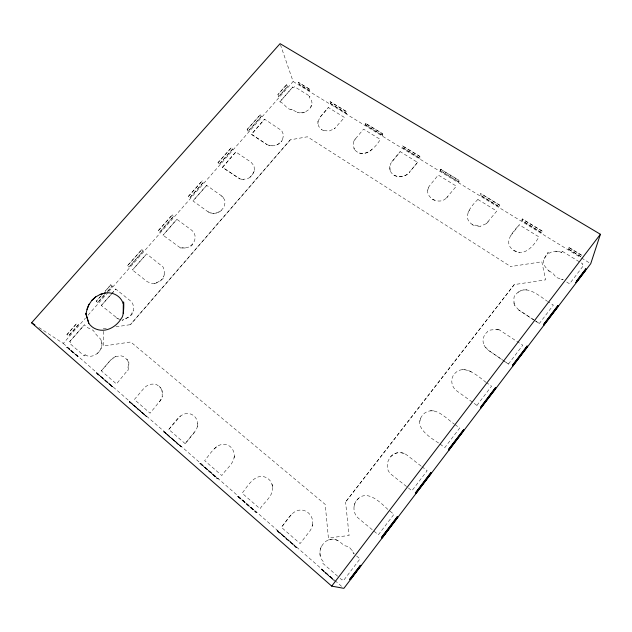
<?xml version="1.0" encoding="UTF-8"?>
<svg xmlns="http://www.w3.org/2000/svg" width="632" height="632" viewBox="0 0 632 632"><rect width="100%" height="100%" fill="white"/><g stroke="black" fill="none" stroke-linecap="round" stroke-linejoin="round"><path stroke-width="0.47" stroke-dasharray="3.16 2.37" d="M486.103 382.392C477.871 376.111 463.691 362.602 454.092 374.27C450.095 379.255 451.446 387.163 456.746 390.892L476.931 405.389M477.713 226.13C488.86 227.56 464.101 222.835 474.751 225.49M477.926 199.475L496.792 211.072L486.253 223.712L480.755 226.003M389.715 166.382L390.426 171.296L389.683 168.831L390.45 163.846L400.182 151.633L417.578 162.392L409.252 172.473L417.57 162.321M480.518 195.343L480.62 193.518L499.612 205.116L499.43 206.917L480.518 195.343L499.43 206.917M387.835 509.408C380.314 502.322 366.465 488.165 356.598 500.323C352.427 505.829 353.248 514.037 358.597 518.422L378.37 534.791L393.941 514.353L388.585 510.008M486.253 223.712L488.339 221.706M485.787 347.956L484.088 345.364L488.133 350.104L502.756 360.161M312.619 524.781C313.693 518.122 309.419 511.264 302.61 510.166C292.229 508.61 287.078 520.902 281.366 527.293L300.097 543.567L309.964 530.904L311.647 528.004L312.587 524.765L311.671 528.012M317.896 123.809L317.991 121.439L318.528 126.131L321.641 129.671L323.947 130.713L321.641 129.671M488.133 350.104L504.383 361.228M272.637 487.312C273.3 496.246 264.334 501.895 260.029 508.752L242.151 493.221C247.673 486.15 255.059 472.61 265.985 477.444C267.771 478.29 269.461 479.728 270.599 481.363C272.084 482.24 273.767 493.063 272.037 484.199M234.101 457.844C235.151 452.852 232.497 447.156 228.026 445.236C217.021 440.67 210.432 453.958 204.65 460.625L221.8 475.509C226.074 468.92 234.654 463.359 234.361 454.74M254.443 170.687L252.073 175.214L250.09 177.126L252.105 175.285L254.443 170.687L254.048 165.868L251.102 162.242L235.87 151.98L222.44 167.306L239.86 178.903L222.44 167.306M496.436 329.359C508.57 331.168 488.149 327.787 487.462 331.84C483.259 334.952 481.861 340.79 484.088 345.412M197.382 426.537L197.634 423.511L197.429 426.568L196.418 429.491L185.176 443.68L194.727 432.122M510.774 235.61L519.267 224.81L538.938 236.897C533.369 246.772 522.466 258.97 511.407 248.542C503.854 240.76 513.95 230.854 519.267 224.81M85.044 354.821C94.01 360.572 106.255 348.113 100.496 338.997C97.857 336.24 95.321 334.083 93.433 330.576C90.708 328.695 86.726 328.134 84.372 324.84L69.694 341.596L70.594 342.362L69.67 343.302L84.19 355.911L85.107 354.86L84.19 355.911M514.251 284.598L345.593 501.99L514.251 284.598L545.629 279.842L541.837 261.798L510.751 266.546M159.138 386.294C163.814 391.563 156.594 382.866 154.2 384.138C150.132 383.656 146.253 385.52 143.804 388.459L134.347 399.519L150.1 413.194L161.223 399.408L162.25 396.572L162.037 390.797L162.487 393.61M164.431 274.486L163.467 277.045L164.707 271.855L163.127 267.083L146.6 253.835L132.444 269.998L146.656 253.898M513.705 250.493L519.543 252.413M337.662 576.21L322.399 562.962L323.41 561.69C313.922 552.408 325.14 534.151 337.622 540.423C341.122 542.051 343.176 546.072 347.189 546.324C349.63 544.823 357.767 560.726 352.293 550.646M128.509 317.264C111.532 324.919 133.881 316.142 132.325 312.974C134.529 309.056 133.771 303.573 130.508 300.958L115.767 289.022L112.638 292.592M128.517 367.808C126.534 378.307 129.41 354.813 128.786 364.94M521.961 220.694L522.245 218.933L542.051 231.028L541.679 232.758L521.961 220.694L522.245 218.933M513.84 302.744C516.605 313.417 511.241 296.021 515.854 294.425C525.429 283.018 539.088 295.815 547.62 301.432M503.562 360.714L508.436 364.064L505.197 361.788M518.003 292.308L520.681 290.783M299.845 112.899L297.419 112.457L302.428 112.852L304.948 112.172L309.245 109.344L310.723 107.298L311.987 102.945L311.631 100.701L309.159 97.115L309.957 96.19L309.159 97.115M533.59 319.792L518.904 310.083L535.233 320.811M523.723 289.946L526.914 289.859M544.207 258.685C554.303 243.62 542.114 259.697 543.702 261.435C541.134 265.085 554.667 275.963 546.735 269.082M534.411 320.329L539.309 323.545L553.348 305.122L548.45 301.906M555.583 251.157L561.548 252.405L558.641 251.473L552.573 251.449L547.312 254.151M562.377 251.37L582.902 263.986L582.104 265.037L583.32 265.78L569.558 283.839L565.585 281.28M580.705 256.624L568.595 249.213L569.084 247.531L582.064 255.454M561.05 279.478L563.191 279.771L557.148 277.756L555.465 276.563L552.976 273.356L549.058 270.899M568.595 249.213L569.084 247.531M438.592 442.993C428.867 436.854 411.084 425.391 424.514 413.194C435.322 405.404 446.121 418.55 454.274 424.056M419.877 421.252L420.683 418.202M477.934 199.412C471.519 205.558 461.447 217.527 472.088 224.313M354.046 506.422L354.947 503.206M445.923 198.472C437.621 206.15 421.639 195.209 429.91 185.334L438.268 175.04L456.375 186.163L445.931 198.543L447.985 196.584M428.48 187.649L427.746 190.121M353.912 141.039L355.342 138.85L353.912 141.039L353.091 145.881L355.113 150.313L353.77 148.275M318.014 121.51L320.203 116.975L328.363 107.503L344.464 117.465L334.296 128.857L336.271 127.04M100.851 349.077L101.744 346.47M282.575 139.656L281.122 141.805L282.575 139.656L283.499 134.853L281.722 130.634L264.595 119.203L251.433 134.332L266.728 144.388L251.402 134.261L264.595 119.203M159.548 401.96L162.25 396.572M320.282 549.35L321.412 546.253M130.698 315.344L133.328 310.352M310.747 107.369L311.679 105.196M421.015 465.997L407.166 455.269C394.02 444.96 379.469 465.824 391.982 475.003L411.914 490.756L427.153 470.722L421.773 466.566M468.067 212.36L469.505 209.982M112.883 358.075L115.411 356.646L110.647 360.043L101.341 370.834L116.462 383.964L127.427 370.518M221.777 196.046L206.632 185.334L192.973 200.929L208.054 211.823L212.779 213.498L215.457 213.371L220.528 211.23L224.044 207.059L225.142 202.106L224.644 199.736L221.737 195.983L223.483 197.642M185.271 248.044C170.095 247.262 192.025 249.766 192.499 244.055C196.133 240.128 196.07 233.382 191.899 230.396L176.889 219.28L163.024 235.215L176.889 219.28M157.257 282.646C147.177 286.312 164.731 280.411 163.419 276.998M356.582 555.994L360.011 558.893L344.1 579.773L342.923 578.762L341.991 579.986L338.357 576.834M476.931 405.428L491.554 386.192L486.885 382.897M508.436 364.064L522.775 345.214L499.572 330.07M561.532 252.468L562.385 251.307M334.526 581.061L321.498 569.448L333.846 579.797M321.396 569.59L322.217 569.653M295.689 547.138L296.621 547.304L295.689 547.138L276.99 530.58L296.621 547.304M542.051 231.028L522.151 219.043M541.679 232.758L522.048 220.576M276.887 530.714L277.89 530.951M291.21 514.835L281.366 527.293M255.447 511.991L256.537 512.315L255.447 511.991L237.585 496.175L256.537 512.315M499.612 205.116L480.62 193.518M237.474 496.302L238.635 496.689M216.981 478.408L218.222 478.866L216.981 478.408L199.902 463.272L218.222 478.866M458.903 182.127L458.919 180.262L440.607 169.242L440.749 171.027L458.903 182.127L458.919 180.262M199.799 463.398L201.102 463.92M440.749 171.027L440.702 169.139M180.191 446.271L181.558 446.863L180.191 446.271L163.838 431.782L181.558 446.863M419.869 156.412L402.276 145.834L419.869 156.412L420.003 158.34L402.568 147.675L402.276 145.834M420.003 158.34L402.655 147.572L402.371 145.731M185.176 443.68L168.752 429.42C174.29 423.535 179.575 412.396 188.897 413.604C193.787 414.213 197.476 418.637 197.682 423.543M168.799 429.452L180.547 415.919M163.735 431.909L165.165 432.549M146.34 416.33L130.737 402.497L129.197 401.739L146.34 416.33L129.197 401.739M382.629 135.485L382.352 133.51L365.446 123.343L365.873 125.231L382.629 135.485L382.265 133.613L365.446 123.343M355.089 150.242C364.143 159.469 375.74 147.438 380.29 139.411L363.574 129.141L355.358 138.922M144.957 415.501L146.442 416.212M365.873 125.231L365.533 123.24M112.686 386.942L97.715 373.67L96.072 372.809L112.686 386.942L96.072 372.809M346.707 113.507L330.67 103.545L330.03 101.713L330.583 103.648L346.707 113.507L346.297 111.485L330.117 101.61M111.185 386.01L112.788 386.824M346.297 111.485L330.03 101.713M290.254 139.854L130.492 324.595L290.254 139.854L307.389 136.781L510.743 266.601M320.227 117.046L328.387 107.582M76.354 355.595L78.06 356.511L66.684 347.15L76.456 355.476M308.906 88.812L298.525 82.468L308.906 88.812L309.53 90.771L308.993 88.709M116.019 317.612L118.176 318.907L101.349 305.469L112.006 293.311M292.829 86.987L279.889 101.863L292.829 86.987L293.754 87.619L294.473 86.679L309.98 96.269M110.813 294.788L101.349 305.469M111.437 294.077L115.767 289.022M206.68 185.405L192.973 200.929M222.48 167.369L235.87 151.98M78.06 356.511L68.311 348.208L77.957 356.622M309.53 90.771L299.181 84.443L309.617 90.668M66.881 334.691L76.725 323.481L78.4 324.706L68.596 335.876L66.881 334.691L76.725 323.481M101.389 295.602L96.246 301.267L101.294 295.523M105.07 291.218L110.845 284.842L105.173 291.297M127.506 265.685L141.845 249.553L127.506 265.685L128.968 267.115L143.148 250.967L141.75 249.482M158.213 230.743L172.299 214.896L158.213 230.743L159.541 232.292L173.468 216.428L172.196 214.825M188.368 196.418L202.208 180.855L188.368 196.418L189.568 198.085L203.251 182.498L202.106 180.784M217.993 162.701L231.596 147.406L217.993 162.701L219.075 164.478L232.521 149.16L231.494 147.335M247.104 129.568L260.471 114.534L247.104 129.568L248.068 131.456L261.285 116.406L260.368 114.471M278.736 96.522L277.89 94.531L286.683 84.704L287.394 86.663L278.736 96.522L287.291 86.6L286.588 84.641M286.683 84.704L277.89 94.531M104.643 294.623L97.739 302.491L104.746 294.702M107.156 291.763L112.275 286.122L107.25 291.842M38.907 327.542L63.263 343.421L85.407 318.188M88.006 315.226L108.198 292.221M108.846 291.478L293.122 81.512L280.071 43.655M99.366 351.479L97.383 353.509M398.002 452.773C394.81 453.207 391.824 455.024 389.77 457.434M356.622 500.347L358.952 498.032M214.311 448.902L216.578 446.729M390.41 171.233C393.681 178.153 404.662 178.437 409.244 172.402M359.426 153.023C363.724 154.232 369.096 152.644 372.043 149.31M192.499 244.055L190.43 245.951M161.879 279.376L159.778 281.303M266.696 144.317C271.239 147.248 277.709 145.771 281.098 141.734M208.054 211.823C212.399 214.848 219.154 213.237 222.567 209.358M393.855 175.096C397.789 177.442 403.493 176.992 407.221 174.377M323.924 130.642L329.256 130.99L334.273 128.778M250.059 177.055C249.079 179.346 238.106 179.63 245.026 179.188M115.356 356.606L120.823 355.792L123.374 356.48L127.356 359.845L125.642 357.886M328.442 539.957L331.516 539.293M106.302 328.34L103.34 328.735L103.348 346.052L130.777 341.991L325.196 504.399L328.395 537.864L349.101 535.541L345.57 501.974M115.94 326.815L130.548 324.635M154.635 283.468L151.941 283.555L147.256 281.706L132.444 269.998M462.134 369.736L465.342 369.657M430.4 410.832L433.623 410.824M279.858 101.791C285.356 103.609 286.059 109.881 292.284 109.597L297.443 112.528M290.617 109.455L292.284 109.597M239.828 178.84L242.396 179.401M118.121 318.86L120.633 319.5M401.233 452.796L404.362 453.658M334.644 539.459L337.646 540.439M320.313 555.931L319.918 552.644M432.169 199.199L434.737 200.391M468.478 370.463L471.314 371.924M180.112 247.649L162.977 235.159M440.607 169.242L458.832 180.373M568.99 247.649L582.783 256.071M365.96 125.128L382.723 135.374M440.844 170.917L458.99 182.016M568.689 249.095L580.8 256.505M293.122 81.512L580.658 257.5M581.495 258.014L589.063 262.643M261.285 116.406L248.068 131.456M101.341 370.834L110.647 360.043M66.684 347.15L68.414 348.09M536.054 321.348L539.317 323.497M69.694 341.596L84.372 324.84M232.521 149.16L219.075 164.478M203.251 182.498L189.568 198.085M101.942 343.769L100.559 339.036M173.468 216.428L159.541 232.292M455.048 424.593L459.693 428.054L444.762 447.646L439.358 443.546M143.148 250.967L128.968 267.115M96.246 301.267L97.841 302.57M518.896 310.13L514.803 305.548M78.4 324.706L68.596 335.876M63.263 343.421L334.233 579.923M334.976 580.571L341.651 586.401M165.063 432.675L181.455 446.982M201 464.046L218.119 478.993M238.533 496.815L256.434 512.441M277.788 531.085L296.511 547.438M322.115 569.788L335.189 581.203M96.167 372.698L111.287 385.891M129.291 401.62L145.06 415.382M163.838 431.782L180.294 446.145M199.902 463.272L217.084 478.274M237.585 496.175L255.549 511.865M276.99 530.58L295.792 547.004M321.498 569.448L333.909 580.279M110.75 284.763L112.275 286.122M160.876 388.293L162.092 390.837M127.301 359.805L128.446 362.262M268.948 145.439L274.114 145.668M276.761 144.957L279.139 143.614M302.428 112.852L304.948 112.172M298.612 82.373L299.181 84.443M391.88 161.595L400.182 151.633"/><path stroke-width="0.95" d="M480.857 407.751L480.881 406.826L495.614 387.456L495.662 388.554L480.857 407.751L495.528 388.459L495.614 387.456M480.992 407.845L481.015 406.921L495.749 387.55M123.24 313.338C123.145 286.525 125.349 314.894 121.455 318.188C118.121 324.177 111.73 329.003 105.102 330.086C98.734 330.978 92.288 328.648 88.733 323.165C85.517 312.69 84.009 307.642 88.804 323.213M86.355 314.317C85.217 311.718 92.469 296.297 86.963 309.396M512.465 366.189L512.623 365.083L527.056 346.107L526.97 347.379L512.465 366.189L526.835 347.292L527.056 346.107M512.599 366.284L512.765 365.178L527.199 346.202M543.425 325.472L543.725 324.2L557.866 305.604L557.645 307.041L543.425 325.472L557.503 306.954L557.866 305.604M543.567 325.559L543.86 324.287L558.001 305.698M576.076 282.536L576.51 281.09L585.746 268.948L585.414 270.528L576.076 282.536L585.272 270.441L585.746 268.948M576.21 282.623L576.653 281.177L585.888 269.035M600.4 234.275L590.746 263.67L343.879 588.345L331.721 586.117L31.6 322.778L280.071 43.655L600.4 234.275L331.721 586.117M88.915 304.727L91.822 300.421L95.677 296.906L100.227 294.433L105.038 293.05L100.227 294.433M349.662 579.339L360.358 565.277L360.904 565.498L350.389 579.607L349.662 579.339L350.389 579.607M381.538 537.437L397.236 516.794L397.733 517.347L382.107 537.895L381.538 537.437L397.37 516.905M415.358 492.968L430.724 472.768L431.063 473.51L415.769 493.624L415.358 492.968L415.769 493.624M448.459 449.447L463.643 429.76L463.698 430.589L448.72 450.284L448.459 449.447L448.72 450.284M349.796 579.449L360.493 565.387L361.03 565.608M415.493 493.079L430.858 472.87M448.602 449.549L463.643 429.76M350.254 579.489L360.904 565.498M397.236 516.794L397.599 517.237L382.107 537.895M415.635 493.521L430.929 473.408L430.724 472.768M448.586 450.182L463.564 430.487L463.509 429.665M104.975 292.995C112.654 291.731 120.965 295.926 123.208 303.787M31.6 322.778L34.847 324.895M91.822 300.421L95.677 296.906"/></g></svg>
